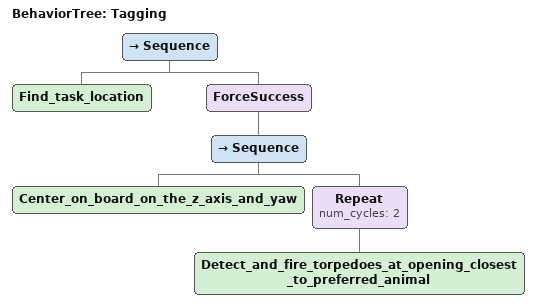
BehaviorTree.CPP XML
<?xml version="1.0" encoding="UTF-8"?>

<root BTCPP_format="4">
  <BehaviorTree ID="Tagging">
    <Sequence>
      <Find_task_location/>
      <ForceSuccess>
        <Sequence>
          <Center_on_board_on_the_z_axis_and_yaw/>
          <Repeat num_cycles="2">
            <Detect_and_fire_torpedoes_at_opening_closest_to_preferred_animal/>
          </Repeat>
        </Sequence>
      </ForceSuccess>
    </Sequence>
  </BehaviorTree>
</root>
